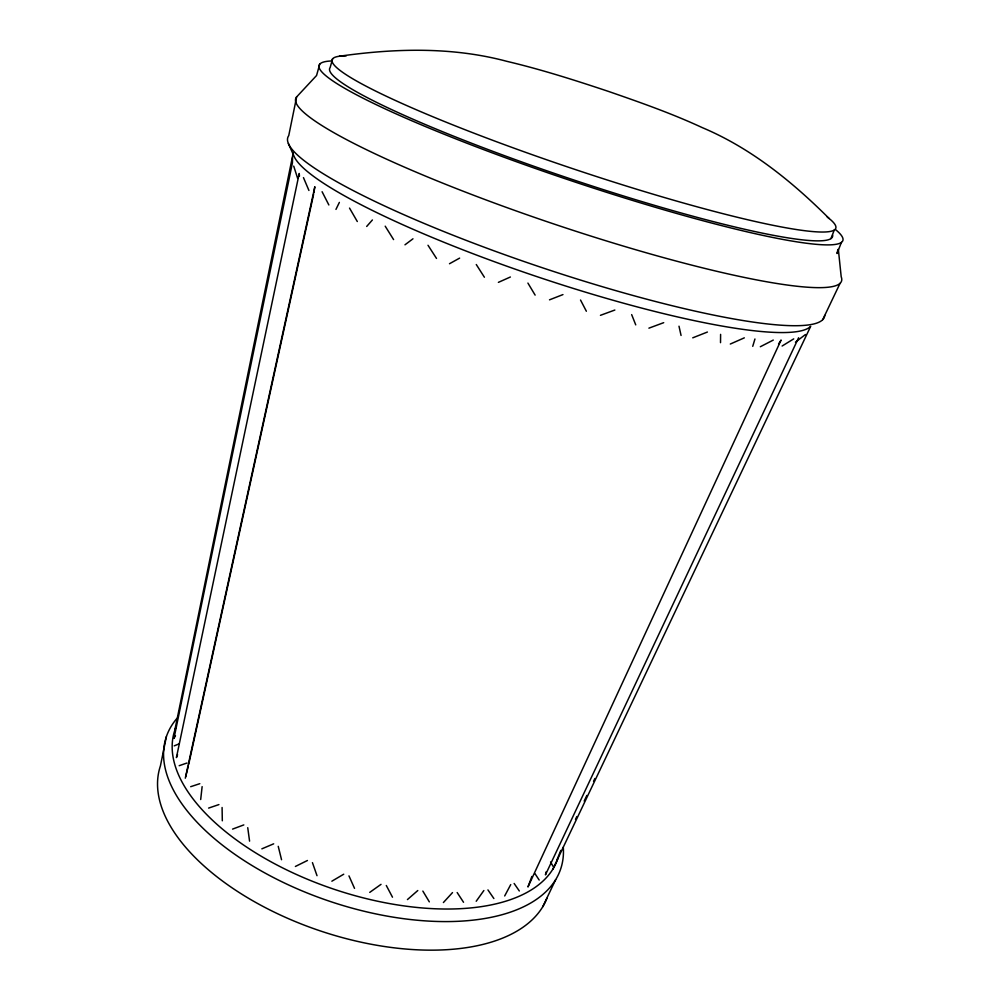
<?xml version="1.0" encoding="UTF-8"?>
<svg xmlns="http://www.w3.org/2000/svg" width="1000" height="1000" viewBox="0 0 1000 1000"><rect width="100%" height="100%" fill="white"/><g stroke="black" fill="none" stroke-linecap="round" stroke-linejoin="round"><path stroke-width="1.5" d="M720.525 342.663L720.6 334.375M292.55 157.463L292.413 162.9L173.988 738.388L175.463 735.7M200.688 799.525L202.125 786.637M313.863 192.775L314.85 186.725L185.3 778.2M166.388 736.625L160.425 765.888A204.312 105.725 18.5 0 0 317.9 930.1A204.312 105.725 18.5 0 0 546.925 898.35M319.713 64.2L316.562 75.512L296.637 96.912L288.738 135.65A282.9 42.838 18.5 0 0 541.125 267.337A282.9 42.838 18.5 0 0 824.725 315.462M174.75 730.487L293.263 152.812M837.925 249.462L837.038 253.525L841.413 242.387M188.7 764.362L313.612 194.288M546.138 871.85L545.45 874.862L798.612 337.75M185.65 776.825L188.363 765.888M332.587 58.863L330.15 67.537A265.125 28.312 18.5 0 0 574.113 180.075A265.125 28.312 18.5 0 0 832.65 235.2M752.738 346.337L754.95 338.988M531.862 876.488L527.962 886.975L781.1 340.037L778.562 343.95M830.95 238.6L834.275 230.05M177.562 754.7L176.412 757.588L299.225 173.463L299.462 176.15M556.862 860.188L560.788 850.413M575.5 819.4L576.838 816.575M584.188 801.075L586.862 795.438M593.55 781.338L594.888 778.512M552.788 869.275L810.675 326.337A273.663 43.038 18.5 0 1 547.25 280.062A273.663 43.038 18.5 0 1 294.037 156.225L288.412 143.575M542.725 906.787L555.662 879.663M822.75 319.613L840.062 283.312M335.962 209.4L339.375 202.387M504.688 895.95L510.737 884.587M476.2 901.263L483.862 890.525M366.688 226.45L372.4 219.963M443.4 902.537L452.512 892.588M407.438 899.575L417.788 890.537M795.45 342.163L805.462 334.525M404.975 244.812L412.975 238.8M369.738 892.387L381.025 884.35M782.113 346.025L793.713 338.875M331.863 881.2L343.725 874.212M449.487 263.738L459.625 258.113M760.325 346.737L773.288 340.075M295.387 866.462L307.438 860.5M498.387 282.362L510.387 277M730.3 344.038L744.325 337.85M261.863 848.838L273.675 843.825M174.2 745.863L179.2 743.838M692.75 337.825L707.412 332.038M549.5 299.837L562.95 294.587M232.575 829.1L243.812 824.912M648.9 328.162L663.7 322.675M600.45 315.325L614.85 310.038M179.188 765.7L186.938 763.025M208.612 808.088L218.912 804.587M190.688 786.688L199.8 783.688M339.375 56.238C395.025 48.325 452.062 46.675 506.812 61.325C541.25 69.463 575 80.237 608.55 91.438C640.188 102.387 671.85 113.5 702.25 127.613C750.863 148.062 792.1 181.55 829.163 218.525M514.125 883.462L519.312 890.975M487.938 889.912L493.875 898.538M457.163 892.537L463.537 902.275M534.95 873.6L539.175 880.05M428 245.263L436.512 258.438M476.275 264.525L484.4 277.238M385.2 226.175L393.587 239.587M422.85 891.087L429.325 901.862M527.913 283.075L535.125 295.113M349.525 208.088L357.3 221.525M550.575 861.95L553.038 866.325M386.287 885.475L392.488 897.2M580.525 300.025L586.362 311.238M322.088 191.725L328.85 204.963M348.963 875.875L354.525 888.363M303.463 177.613L308.925 190.463M631.663 314.613L635.737 324.875M312.438 862.638L317.013 875.7M293.725 166.125L297.675 178.463M278.238 846.338L281.55 859.725M679 326.2L681.062 335.462M247.738 827.688L249.575 841.15M838.375 249.613L841.2 276.8A287.762 37.1 18.5 0 1 564.975 227.688A287.762 37.1 18.5 0 1 296.625 96.912M222.087 807.5L222.312 820.8M835.713 229.762A276.15 29.512 18.5 0 1 570.288 180.45A276.15 29.512 18.5 0 1 332.113 60.95M827.262 217.05A265.562 26.988 18.5 0 1 574.675 169.325A265.562 26.988 18.5 0 1 346.175 55.925M563.288 847.225A207.95 104.062 18.5 0 1 330.825 901.675A207.95 104.062 18.5 0 1 177 718.35M557.85 858.55A201.975 100.1 18.5 0 1 330.487 888.037A201.975 100.1 18.5 0 1 176.312 726.4"/></g></svg>
